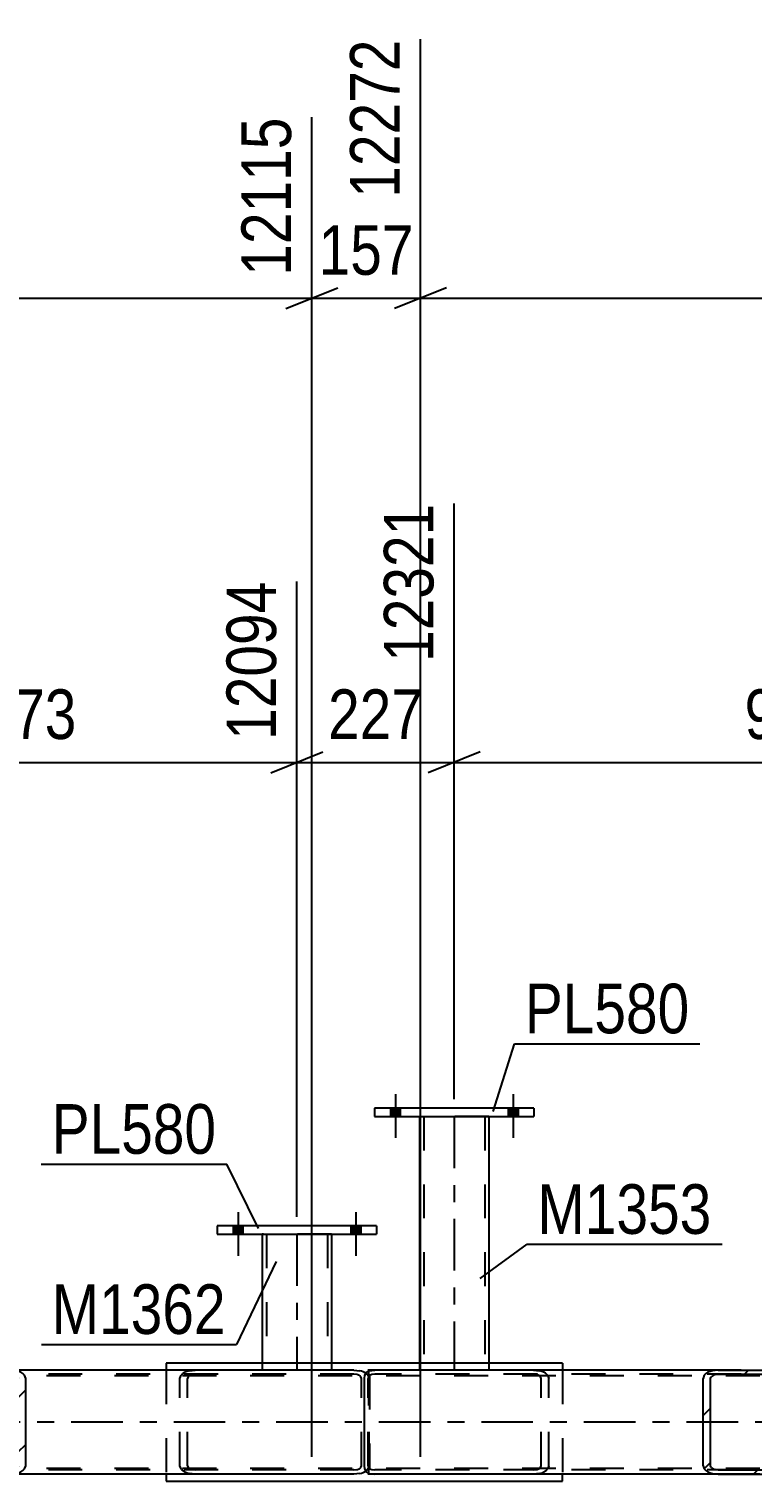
# Model space of a CAD drawing. Header units: millimetres. Extents: x -832 to 357, y -842 to -1.
# Drawn here: x -320.3 to -278.6, y -247.1 to -163.7 of the extents above; entities that cross this region are included whole.
import ezdxf

# ---------------------------------------------------------------- set-up
doc = ezdxf.new("R2010")
doc.units = ezdxf.units.MM
doc.linetypes.add('DXK_LINE_DOT2', pattern=[3.9198, 1.9599, -1.9599])
doc.linetypes.add('DXK_LINE_DOT3', pattern=[5.9187, 2.979, -0.9799, 0.9799, -0.9799])
doc.styles.add('Arial Narrow', font='ARIALN.TTF', dxfattribs={"height": 0.2})

# ---------------------------------------------------------------- blocks, each defined once
blk = doc.blocks.new('Part-570388851-1903 - 1253')
at = {"linetype": 'Continuous'}
h = blk.add_hatch(dxfattribs=at)
h.set_pattern_fill('', scale=0.7, style=0, pattern_type=0)
h.set_pattern_definition([(45, (-281.3364, -246.8068), (-1.57154, 1.57154), [])])
h.paths.add_polyline_path([(-281.403, -246.623), (-281.336, -246.807), (-281.147, -246.962), (-280.864, -247.067), (-280.53, -247.103), (-271.361, -247.103), (-271.027, -247.067), (-270.744, -246.962), (-270.554, -246.807), (-270.488, -246.623), (-270.488, -241.583), (-270.554, -241.399), (-270.744, -241.244), (-271.027, -241.14), (-271.361, -241.103), (-280.53, -241.103), (-280.864, -241.14), (-281.147, -241.244), (-281.336, -241.399), (-281.403, -241.583)])
h.paths.add_polyline_path([(-280.933, -241.491), (-280.838, -241.413), (-280.697, -241.361), (-280.53, -241.343), (-271.361, -241.343), (-271.194, -241.361), (-271.052, -241.413), (-270.958, -241.491), (-270.924, -241.583), (-270.924, -246.623), (-270.958, -246.715), (-271.052, -246.793), (-271.194, -246.845), (-271.361, -246.863), (-280.53, -246.863), (-280.697, -246.845), (-280.838, -246.793), (-280.933, -246.715), (-280.966, -246.623), (-280.966, -241.583)])
at = {"color": 2, "linetype": 'Continuous'}
for p, q in [((-300.95, -241.583), (-300.917, -241.399)), ((-300.95, -246.623), (-300.95, -241.583)), ((-300.917, -241.399), (-300.823, -241.244)), ((-300.823, -241.244), (-300.685, -241.14)), ((-300.685, -241.14), (-300.351, -241.103)), ((-280.53, -241.103), (-300.351, -241.103)), ((-281.336, -241.399), (-281.403, -241.583)), ((-281.403, -246.623), (-281.403, -241.583)), ((-280.966, -241.583), (-280.933, -241.491)), ((-280.966, -246.623), (-280.966, -241.583)), ((-280.53, -241.103), (-280.864, -241.14)), ((-280.697, -241.361), (-280.53, -241.343)), ((-280.53, -241.103), (-271.361, -241.103)), ((-280.53, -241.343), (-271.361, -241.343)), ((-271.027, -241.14), (-271.361, -241.103)), ((-271.361, -241.343), (-271.194, -241.361)), ((-270.958, -241.491), (-270.924, -241.583)), ((-270.924, -246.623), (-270.924, -241.583)), ((-270.488, -241.583), (-270.554, -241.399)), ((-270.488, -246.623), (-270.488, -241.583)), ((-300.917, -246.807), (-300.95, -246.623)), ((-300.823, -246.963), (-300.917, -246.807)), ((-281.403, -246.623), (-281.336, -246.807)), ((-280.933, -246.715), (-280.966, -246.623)), ((-280.53, -246.863), (-280.697, -246.845)), ((-280.53, -246.863), (-271.361, -246.863)), ((-271.194, -246.845), (-271.361, -246.863)), ((-270.924, -246.623), (-270.958, -246.715)), ((-270.554, -246.807), (-270.488, -246.623)), ((-300.685, -247.067), (-300.823, -246.963)), ((-300.685, -247.067), (-300.351, -247.103)), ((-280.53, -247.103), (-300.351, -247.103)), ((-280.864, -247.067), (-280.53, -247.103)), ((-280.53, -247.103), (-271.361, -247.103)), ((-271.361, -247.103), (-271.027, -247.067))]:
    blk.add_line(p, q, dxfattribs=at)
at = {"color": 7, "linetype": 'DXK_LINE_DOT2'}
for p, q in [((-300.716, -241.491), (-300.732, -241.583)), ((-300.732, -246.623), (-300.732, -241.583)), ((-300.66, -241.413), (-300.716, -241.491)), ((-300.685, -247.067), (-300.685, -241.14)), ((-300.518, -241.361), (-300.66, -241.413)), ((-300.66, -241.413), (-300.66, -246.793)), ((-300.351, -241.343), (-300.518, -241.361)), ((-271.361, -241.343), (-300.351, -241.343)), ((-291.182, -241.103), (-290.848, -241.14)), ((-291.015, -241.361), (-291.182, -241.343)), ((-290.746, -241.583), (-290.779, -241.491)), ((-290.746, -246.623), (-290.746, -241.583)), ((-290.376, -241.399), (-290.309, -241.583)), ((-290.309, -246.623), (-290.309, -241.583)), ((-271.361, -241.103), (-280.53, -241.103)), ((-300.732, -246.623), (-300.716, -246.715)), ((-300.716, -246.715), (-300.66, -246.793)), ((-300.66, -246.793), (-300.518, -246.845)), ((-300.518, -246.845), (-300.351, -246.863)), ((-271.361, -246.863), (-300.351, -246.863)), ((-291.182, -246.863), (-291.015, -246.845)), ((-290.779, -246.715), (-290.746, -246.623)), ((-290.309, -246.623), (-290.376, -246.807)), ((-290.848, -247.067), (-291.182, -247.103)), ((-271.361, -247.103), (-280.53, -247.103))]:
    blk.add_line(p, q, dxfattribs=at)
for centre, radius, start, end in [((-291.083, -241.764), 0.408, 41.92693, 80.47784), ((-290.983, -241.945), 0.817, 41.92693, 80.47784), ((-291.083, -246.442), 0.408, 279.5223, 318.07321), ((-290.983, -246.261), 0.817, 279.5223, 318.07321)]:
    blk.add_arc(centre, radius, start, end, dxfattribs=at)
at = {"color": 2, "linetype": 'Continuous'}
for centre, radius, start, end in [((-280.729, -241.945), 0.817, 99.5223, 138.07321), ((-280.629, -241.764), 0.408, 99.5223, 138.07321), ((-271.262, -241.764), 0.408, 41.92694, 80.47784), ((-271.162, -241.945), 0.817, 41.92694, 80.47784), ((-280.729, -246.261), 0.817, 221.92694, 260.47784), ((-280.629, -246.442), 0.408, 221.92694, 260.47784), ((-271.262, -246.442), 0.408, 279.5223, 318.07321), ((-271.162, -246.261), 0.817, 279.5223, 318.07321)]:
    blk.add_arc(centre, radius, start, end, dxfattribs=at)
blk = doc.blocks.new('Bolt-570388851-1258 - 1253')
at = {"linetype": 'Continuous'}
for points in [[(-307.964, -232.781), (-308.524, -232.781), (-308.524, -233.261), (-307.964, -233.261)], [(-307.964, -232.781), (-308.524, -232.781), (-308.524, -233.261), (-307.964, -233.261)], [(-301.164, -232.781), (-301.724, -232.781), (-301.724, -233.261), (-301.164, -233.261)], [(-301.164, -232.781), (-301.724, -232.781), (-301.724, -233.261), (-301.164, -233.261)]]:
    blk.add_hatch(color=1, dxfattribs=at).paths.add_polyline_path(points)
at = {"color": 1, "linetype": 'Continuous'}
for p, q in [((-308.244, -231.981), (-308.244, -234.501)), ((-308.244, -231.981), (-308.244, -234.501)), ((-301.444, -231.981), (-301.444, -234.501)), ((-301.444, -231.981), (-301.444, -234.501)), ((-308.524, -232.781), (-308.524, -233.261)), ((-308.524, -232.781), (-308.524, -233.261)), ((-307.964, -232.781), (-307.964, -233.261)), ((-307.964, -232.781), (-307.964, -233.261)), ((-301.724, -232.781), (-301.724, -233.261)), ((-301.724, -232.781), (-301.724, -233.261)), ((-301.164, -232.781), (-301.164, -233.261)), ((-301.164, -232.781), (-301.164, -233.261))]:
    blk.add_line(p, q, dxfattribs=at)
blk = doc.blocks.new('Bolt-570388851-1290 - 1253')
at = {"linetype": 'Continuous'}
for points in [[(-298.883, -225.982), (-299.443, -225.982), (-299.443, -226.462), (-298.883, -226.462)], [(-298.883, -225.982), (-299.443, -225.982), (-299.443, -226.462), (-298.883, -226.462)], [(-292.083, -225.982), (-292.643, -225.982), (-292.643, -226.462), (-292.083, -226.462)], [(-292.083, -225.982), (-292.643, -225.982), (-292.643, -226.462), (-292.083, -226.462)]]:
    blk.add_hatch(color=1, dxfattribs=at).paths.add_polyline_path(points)
at = {"color": 1, "linetype": 'Continuous'}
for p, q in [((-299.163, -225.182), (-299.163, -227.702)), ((-299.163, -225.182), (-299.163, -227.702)), ((-292.363, -225.182), (-292.363, -227.702)), ((-292.363, -225.182), (-292.363, -227.702)), ((-299.443, -225.982), (-299.443, -226.462)), ((-299.443, -225.982), (-299.443, -226.462)), ((-298.883, -225.982), (-298.883, -226.462)), ((-298.883, -225.982), (-298.883, -226.462)), ((-292.643, -225.982), (-292.643, -226.462)), ((-292.643, -225.982), (-292.643, -226.462)), ((-292.083, -225.982), (-292.083, -226.462)), ((-292.083, -225.982), (-292.083, -226.462))]:
    blk.add_line(p, q, dxfattribs=at)
blk = doc.blocks.new('Part-570388851-1724 - 1253')
at = {"color": 2, "linetype": 'Continuous'}
for p, q in [((-297.763, -226.462), (-297.763, -240.703)), ((-293.763, -226.462), (-293.763, -240.703))]:
    blk.add_line(p, q, dxfattribs=at)
at = {"color": 7, "linetype": 'DXK_LINE_DOT2'}
for p, q in [((-293.763, -226.462), (-297.763, -226.462)), ((-297.523, -226.462), (-297.523, -241.105)), ((-294.003, -226.462), (-294.003, -241.105)), ((-297.763, -240.703), (-297.763, -241.105)), ((-293.763, -240.703), (-293.763, -241.105)), ((-293.763, -241.105), (-297.763, -241.105))]:
    blk.add_line(p, q, dxfattribs=at)
at = {"color": 7, "linetype": 'DXK_LINE_DOT3'}
blk.add_line((-295.763, -226.462), (-295.763, -241.105), dxfattribs=at)
blk = doc.blocks.new('Part-570388851-1350 - 1253')
at = {"color": 7, "linetype": 'DXK_LINE_DOT2'}
for p, q in [((-89.984, -241.423), (-788.589, -241.424)), ((-271.36, -241.103), (-330.541, -241.103)), ((-89.984, -246.783), (-788.589, -246.784)), ((-89.984, -247.103), (-738.063, -247.103)), ((-271.362, -247.103), (-330.539, -247.103))]:
    blk.add_line(p, q, dxfattribs=at)
at = {"color": 7, "linetype": 'DXK_LINE_DOT3'}
blk.add_line((-89.984, -244.103), (-788.589, -244.104), dxfattribs=at)
blk = doc.blocks.new('Part-570388851-1432 - 1253')
at = {"color": 2, "linetype": 'Continuous'}
for p, q in [((-306.844, -233.261), (-306.844, -240.703)), ((-302.844, -233.261), (-302.844, -240.703))]:
    blk.add_line(p, q, dxfattribs=at)
at = {"color": 7, "linetype": 'DXK_LINE_DOT2'}
for p, q in [((-302.844, -233.261), (-306.844, -233.261)), ((-306.604, -233.261), (-306.604, -241.106)), ((-303.084, -233.261), (-303.084, -241.106)), ((-306.844, -240.703), (-306.844, -241.106)), ((-302.844, -240.703), (-302.844, -241.106)), ((-302.844, -241.106), (-306.844, -241.106))]:
    blk.add_line(p, q, dxfattribs=at)
at = {"color": 7, "linetype": 'DXK_LINE_DOT3'}
blk.add_line((-304.844, -233.261), (-304.844, -241.106), dxfattribs=at)
blk = doc.blocks.new('Part-570388851-1437 - 1253')
at = {"color": 2, "linetype": 'Continuous'}
for p, q in [((-309.444, -232.781), (-309.444, -233.261)), ((-300.244, -232.781), (-309.444, -232.781)), ((-309.444, -233.261), (-300.244, -233.261)), ((-300.244, -232.781), (-300.244, -233.261))]:
    blk.add_line(p, q, dxfattribs=at)
blk = doc.blocks.new('Part-570388851-1729 - 1253')
at = {"color": 2, "linetype": 'Continuous'}
for p, q in [((-300.363, -225.982), (-300.363, -226.462)), ((-291.163, -225.982), (-300.363, -225.982)), ((-291.163, -225.982), (-291.163, -226.462)), ((-300.363, -226.462), (-291.163, -226.462))]:
    blk.add_line(p, q, dxfattribs=at)
blk = doc.blocks.new('Part-570388851-1955 - 1253')
at = {"color": 2, "linetype": 'Continuous'}
for p, q in [((-312.392, -240.703), (-312.392, -241.103)), ((-289.509, -240.703), (-312.392, -240.703)), ((-289.509, -240.703), (-289.509, -241.103)), ((-312.392, -247.103), (-312.392, -247.503)), ((-312.392, -247.503), (-289.509, -247.503)), ((-289.509, -247.503), (-289.509, -247.103))]:
    blk.add_line(p, q, dxfattribs=at)
at = {"color": 7, "linetype": 'DXK_LINE_DOT2'}
for p, q in [((-312.392, -241.103), (-312.392, -247.103)), ((-289.509, -241.103), (-289.509, -247.103))]:
    blk.add_line(p, q, dxfattribs=at)
blk = doc.blocks.new('Part-570388851-2077 - 1253')
at = {"linetype": 'Continuous'}
h = blk.add_hatch(dxfattribs=at)
h.set_pattern_fill('', scale=0.7, style=0, pattern_type=0)
h.set_pattern_definition([(45, (-331.3465, -246.8067), (-1.57154, 1.57154), [])])
h.paths.add_polyline_path([(-331.413, -246.623), (-331.347, -246.807), (-331.157, -246.962), (-330.874, -247.067), (-330.54, -247.103), (-321.371, -247.103), (-321.037, -247.067), (-320.754, -246.962), (-320.564, -246.807), (-320.498, -246.623), (-320.498, -241.583), (-320.564, -241.399), (-320.754, -241.244), (-321.037, -241.14), (-321.371, -241.103), (-330.54, -241.103), (-330.874, -241.14), (-331.157, -241.244), (-331.347, -241.399), (-331.413, -241.583)])
h.paths.add_polyline_path([(-330.943, -241.491), (-330.849, -241.413), (-330.707, -241.361), (-330.54, -241.343), (-321.371, -241.343), (-321.204, -241.361), (-321.062, -241.413), (-320.968, -241.491), (-320.935, -241.583), (-320.935, -246.623), (-320.968, -246.715), (-321.062, -246.793), (-321.204, -246.845), (-321.371, -246.863), (-330.54, -246.863), (-330.707, -246.845), (-330.849, -246.793), (-330.943, -246.715), (-330.976, -246.623), (-330.976, -241.583)])
at = {"color": 2, "linetype": 'Continuous'}
for p, q in [((-331.347, -241.399), (-331.413, -241.583)), ((-331.413, -246.623), (-331.413, -241.583)), ((-330.976, -241.583), (-330.943, -241.491)), ((-330.976, -246.623), (-330.976, -241.583)), ((-330.54, -241.103), (-330.874, -241.14)), ((-330.707, -241.361), (-330.54, -241.343)), ((-330.54, -241.103), (-321.371, -241.103)), ((-330.54, -241.343), (-321.371, -241.343)), ((-301.55, -241.103), (-321.371, -241.103)), ((-321.037, -241.14), (-321.371, -241.103)), ((-321.371, -241.343), (-321.204, -241.361)), ((-320.968, -241.491), (-320.935, -241.583)), ((-320.935, -246.623), (-320.935, -241.583)), ((-320.498, -241.583), (-320.564, -241.399)), ((-320.498, -246.623), (-320.498, -241.583)), ((-301.55, -241.103), (-301.216, -241.14)), ((-331.413, -246.623), (-331.347, -246.807)), ((-330.943, -246.715), (-330.976, -246.623)), ((-330.54, -246.863), (-330.707, -246.845)), ((-330.54, -246.863), (-321.371, -246.863)), ((-321.204, -246.845), (-321.371, -246.863)), ((-320.935, -246.623), (-320.968, -246.715)), ((-320.564, -246.807), (-320.498, -246.623)), ((-330.874, -247.067), (-330.54, -247.103)), ((-330.54, -247.103), (-321.371, -247.103)), ((-321.371, -247.103), (-321.037, -247.067)), ((-301.55, -247.103), (-321.371, -247.103)), ((-301.216, -247.066), (-301.55, -247.103))]:
    blk.add_line(p, q, dxfattribs=at)
at = {"color": 7, "linetype": 'DXK_LINE_DOT2'}
for p, q in [((-321.371, -241.103), (-330.54, -241.103)), ((-301.55, -241.343), (-330.54, -241.343)), ((-311.592, -241.583), (-311.525, -241.399)), ((-311.592, -246.623), (-311.592, -241.583)), ((-311.122, -241.491), (-311.155, -241.583)), ((-311.155, -246.623), (-311.155, -241.583)), ((-311.053, -241.14), (-310.718, -241.103)), ((-310.718, -241.343), (-310.886, -241.361)), ((-301.383, -241.361), (-301.55, -241.343)), ((-301.113, -241.583), (-301.147, -241.491)), ((-301.113, -246.623), (-301.113, -241.583)), ((-300.743, -241.399), (-300.677, -241.583)), ((-300.677, -246.623), (-300.677, -241.583)), ((-301.55, -246.863), (-330.54, -246.863)), ((-311.525, -246.807), (-311.592, -246.623)), ((-311.155, -246.623), (-311.122, -246.715)), ((-310.886, -246.845), (-310.718, -246.863)), ((-301.55, -246.863), (-301.383, -246.845)), ((-301.147, -246.715), (-301.113, -246.623)), ((-300.677, -246.623), (-300.743, -246.807)), ((-330.54, -247.103), (-321.371, -247.103)), ((-310.718, -247.103), (-311.053, -247.066))]:
    blk.add_line(p, q, dxfattribs=at)
at = {"color": 2, "linetype": 'Continuous'}
for centre, radius, start, end in [((-330.739, -241.945), 0.817, 99.5223, 138.07321), ((-330.639, -241.764), 0.408, 99.5223, 138.07321), ((-321.272, -241.764), 0.408, 41.92693, 80.47784), ((-321.172, -241.945), 0.817, 41.92693, 80.47784), ((-301.351, -241.945), 0.817, 52.51764, 80.47784), ((-330.739, -246.261), 0.817, 221.92693, 260.47784), ((-330.639, -246.442), 0.408, 221.92693, 260.47784), ((-321.272, -246.442), 0.408, 279.5223, 318.07321), ((-321.172, -246.261), 0.817, 279.5223, 318.07321), ((-301.351, -246.261), 0.817, 279.5223, 307.47717)]:
    blk.add_arc(centre, radius, start, end, dxfattribs=at)
at = {"color": 7, "linetype": 'DXK_LINE_DOT2'}
for centre, radius, start, end in [((-310.918, -241.945), 0.817, 99.5223, 138.07321), ((-310.818, -241.764), 0.408, 99.5223, 138.07321), ((-301.45, -241.764), 0.408, 41.92693, 80.47784), ((-301.351, -241.945), 0.817, 41.92693, 52.51764), ((-310.918, -246.261), 0.817, 221.92693, 260.47784), ((-310.818, -246.442), 0.408, 221.92693, 260.47784), ((-301.45, -246.442), 0.408, 279.5223, 318.07321), ((-301.351, -246.261), 0.817, 307.47717, 318.07321)]:
    blk.add_arc(centre, radius, start, end, dxfattribs=at)
blk = doc.blocks.new('StraightDimension-570388851-2597 - 1253')
at = {"color": 7, "linetype": 'Continuous'}
for p, q in [((-297.713, -246.103), (-297.713, -164.3)), ((-303.983, -246.103), (-303.983, -168.8)), ((-305.483, -179.841), (-302.483, -178.641)), ((-303.983, -179.241), (-297.713, -179.241)), ((-296.213, -178.641), (-299.213, -179.841))]:
    blk.add_line(p, q, dxfattribs=at)
at = {"color": 0}
blk.add_wipeout([(-297.506, -178.491), (-297.506, -174.291), (-304.19, -174.291), (-304.19, -178.491)], dxfattribs=at)
at = {"color": 3, "style": 'Arial Narrow'}
blk.add_text('157', height=2.8633, dxfattribs=at).set_placement((-303.59, -177.891))
at = {"color": 0, "linetype": 'Continuous'}
blk.add_wipeout([(-298.313, -163.7), (-302.513, -163.7), (-302.513, -174.041), (-298.313, -174.041)], dxfattribs=at)
at = {"color": 3, "linetype": 'Continuous', "style": 'Arial Narrow'}
blk.add_text('12272', height=2.8633, rotation=90.00021, dxfattribs=at).set_placement((-298.913, -173.441))
blk = doc.blocks.new('StraightDimension-570388851-15639 - 1253')
at = {"color": 7, "linetype": 'Continuous'}
for p, q in [((-295.763, -225.462), (-295.763, -191.089)), ((-304.844, -232.261), (-304.844, -195.589)), ((-306.344, -206.63), (-303.344, -205.43)), ((-294.263, -205.43), (-297.263, -206.63)), ((-304.844, -206.03), (-295.763, -206.03))]:
    blk.add_line(p, q, dxfattribs=at)
at = {"color": 0}
blk.add_wipeout([(-296.962, -205.28), (-296.962, -201.08), (-303.646, -201.08), (-303.646, -205.28)], dxfattribs=at)
at = {"color": 3, "style": 'Arial Narrow'}
blk.add_text('227', height=2.8633, dxfattribs=at).set_placement((-303.046, -204.68))
at = {"color": 0, "linetype": 'Continuous'}
blk.add_wipeout([(-296.363, -190.489), (-300.563, -190.489), (-300.563, -200.83), (-296.363, -200.83)], dxfattribs=at)
at = {"color": 3, "linetype": 'Continuous', "style": 'Arial Narrow'}
blk.add_text('12321', height=2.8633, rotation=90.00021, dxfattribs=at).set_placement((-296.963, -200.23))
blk = doc.blocks.new('StraightDimension-570388851-2574 - 1253')
at = {"color": 7, "linetype": 'Continuous'}
for p, q in [((-382.847, -246.103), (-382.847, -164.3)), ((-303.983, -246.103), (-303.983, -168.8)), ((-381.347, -178.641), (-384.347, -179.841)), ((-382.847, -179.241), (-303.983, -179.241)), ((-305.483, -179.841), (-302.483, -178.641))]:
    blk.add_line(p, q, dxfattribs=at)
at = {"color": 0}
blk.add_wipeout([(-339.159, -178.491), (-339.159, -174.291), (-347.671, -174.291), (-347.671, -178.491)], dxfattribs=at)
at = {"color": 3, "style": 'Arial Narrow'}
blk.add_text('1972', height=2.8633, dxfattribs=at).set_placement((-347.071, -177.891))
at = {"color": 0, "linetype": 'Continuous'}
blk.add_wipeout([(-304.583, -168.2), (-308.783, -168.2), (-308.783, -178.541), (-304.583, -178.541)], dxfattribs=at)
at = {"color": 3, "linetype": 'Continuous', "style": 'Arial Narrow'}
blk.add_text('12115', height=2.8633, rotation=90.00021, dxfattribs=at).set_placement((-305.183, -177.941))
blk = doc.blocks.new('StraightDimension-570388851-15640 - 1253')
at = {"color": 7, "linetype": 'Continuous'}
for p, q in [((-335.763, -225.462), (-335.763, -195.589)), ((-304.844, -232.261), (-304.844, -195.589)), ((-334.263, -205.43), (-337.263, -206.63)), ((-306.344, -206.63), (-303.344, -205.43)), ((-335.763, -206.03), (-304.844, -206.03))]:
    blk.add_line(p, q, dxfattribs=at)
at = {"color": 0}
blk.add_wipeout([(-316.962, -205.28), (-316.962, -201.08), (-323.646, -201.08), (-323.646, -205.28)], dxfattribs=at)
at = {"color": 3, "style": 'Arial Narrow'}
blk.add_text('773', height=2.8633, dxfattribs=at).set_placement((-323.046, -204.68))
at = {"color": 0, "linetype": 'Continuous'}
blk.add_wipeout([(-305.445, -194.989), (-309.645, -194.989), (-309.644, -205.33), (-305.444, -205.33)], dxfattribs=at)
at = {"color": 3, "linetype": 'Continuous', "style": 'Arial Narrow'}
blk.add_text('12094', height=2.8633, rotation=90.00021, dxfattribs=at).set_placement((-306.044, -204.73))
blk = doc.blocks.new('StraightDimension-570388851-2620 - 1253')
at = {"color": 7, "linetype": 'Continuous'}
for p, q in [((-297.713, -246.103), (-297.713, -164.3)), ((-218.849, -246.103), (-218.849, -168.8)), ((-296.213, -178.641), (-299.213, -179.841)), ((-297.713, -179.241), (-218.849, -179.241)), ((-220.349, -179.841), (-217.349, -178.641))]:
    blk.add_line(p, q, dxfattribs=at)
at = {"color": 0}
blk.add_wipeout([(-254.025, -178.491), (-254.025, -174.291), (-262.537, -174.291), (-262.537, -178.491)], dxfattribs=at)
at = {"color": 3, "style": 'Arial Narrow'}
blk.add_text('1972', height=2.8633, dxfattribs=at).set_placement((-261.937, -177.891))
at = {"color": 0, "linetype": 'Continuous'}
blk.add_wipeout([(-219.449, -168.2), (-223.649, -168.2), (-223.649, -178.541), (-219.449, -178.541)], dxfattribs=at)
at = {"color": 3, "linetype": 'Continuous', "style": 'Arial Narrow'}
blk.add_text('14244', height=2.8633, rotation=90.00021, dxfattribs=at).set_placement((-220.049, -177.941))
blk = doc.blocks.new('StraightDimension-570388851-15638 - 1253')
at = {"color": 7, "linetype": 'Continuous'}
for p, q in [((-295.763, -225.462), (-295.763, -191.089)), ((-256.764, -224.742), (-256.764, -191.089)), ((-294.263, -205.43), (-297.263, -206.63)), ((-258.264, -206.63), (-255.264, -205.43)), ((-295.763, -206.03), (-256.764, -206.03))]:
    blk.add_line(p, q, dxfattribs=at)
at = {"color": 0, "linetype": 'Continuous'}
blk.add_wipeout([(-257.364, -190.489), (-261.564, -190.489), (-261.564, -200.83), (-257.364, -200.83)], dxfattribs=at)
at = {"color": 0}
blk.add_wipeout([(-272.921, -205.28), (-272.921, -201.08), (-279.606, -201.08), (-279.606, -205.28)], dxfattribs=at)
at = {"color": 3, "linetype": 'Continuous', "style": 'Arial Narrow'}
blk.add_text('13296', height=2.8633, rotation=90.00021, dxfattribs=at).set_placement((-257.964, -200.23))
at = {"color": 3, "style": 'Arial Narrow'}
blk.add_text('975', height=2.8633, dxfattribs=at).set_placement((-279.006, -204.68))
blk = doc.blocks.new('Mark-570388851-1428 - 1253')
at = {"color": 30, "linetype": 'Continuous'}
for p in [(-306.033, -234.841), (-319.591, -239.615)]:
    blk.add_line(p, (-308.339, -239.615), dxfattribs=at)
at = {"color": 0}
blk.add_wipeout([(-308.939, -239.015), (-308.939, -236.015), (-318.991, -236.015), (-318.991, -239.015)], dxfattribs=at)
blk.add_wipeout([(-308.939, -239.015), (-308.939, -236.015), (-318.991, -236.015), (-318.991, -239.015)], dxfattribs=at)
at = {"color": 3, "style": 'Arial Narrow'}
blk.add_text('M1362', height=2.8633, dxfattribs=at).set_placement((-318.991, -239.015))
blk = doc.blocks.new('Mark-570388851-1433 - 1253')
at = {"color": 30, "linetype": 'Continuous'}
for p in [(-319.596, -229.217), (-307.064, -232.935)]:
    blk.add_line(p, (-308.892, -229.217), dxfattribs=at)
at = {"color": 0}
blk.add_wipeout([(-309.492, -228.617), (-309.492, -225.617), (-318.996, -225.617), (-318.996, -228.617)], dxfattribs=at)
blk.add_wipeout([(-309.492, -228.617), (-309.492, -225.617), (-318.996, -225.617), (-318.996, -228.617)], dxfattribs=at)
at = {"color": 3, "style": 'Arial Narrow'}
blk.add_text('PL580', height=2.8633, dxfattribs=at).set_placement((-318.996, -228.617))
blk = doc.blocks.new('Mark-570388851-1720 - 1253')
at = {"color": 30, "linetype": 'Continuous'}
for p, q in [((-294.269, -235.806), (-291.56, -233.838)), ((-291.56, -233.838), (-280.308, -233.838))]:
    blk.add_line(p, q, dxfattribs=at)
at = {"color": 0}
blk.add_wipeout([(-280.908, -233.238), (-280.908, -230.238), (-290.96, -230.238), (-290.96, -233.238)], dxfattribs=at)
blk.add_wipeout([(-280.908, -233.238), (-280.908, -230.238), (-290.96, -230.238), (-290.96, -233.238)], dxfattribs=at)
at = {"color": 3, "style": 'Arial Narrow'}
blk.add_text('M1353', height=2.8633, dxfattribs=at).set_placement((-290.96, -233.238))
blk = doc.blocks.new('Mark-570388851-1725 - 1253')
at = {"color": 30, "linetype": 'Continuous'}
for p, q in [((-293.511, -226.177), (-292.288, -222.265)), ((-292.288, -222.265), (-281.584, -222.265))]:
    blk.add_line(p, q, dxfattribs=at)
at = {"color": 0}
blk.add_wipeout([(-282.184, -221.665), (-282.184, -218.665), (-291.688, -218.665), (-291.688, -221.665)], dxfattribs=at)
blk.add_wipeout([(-282.184, -221.665), (-282.184, -218.665), (-291.688, -218.665), (-291.688, -221.665)], dxfattribs=at)
at = {"color": 3, "style": 'Arial Narrow'}
blk.add_text('PL580', height=2.8633, dxfattribs=at).set_placement((-291.688, -221.665))

msp = doc.modelspace()

# ---------------------------------------------------------------- block references
for name in ['Bolt-570388851-1290 - 1253', 'Part-570388851-1729 - 1253', 'Part-570388851-1724 - 1253', 'Bolt-570388851-1258 - 1253', 'Part-570388851-1437 - 1253', 'Part-570388851-1432 - 1253', 'Part-570388851-1955 - 1253', 'Part-570388851-1350 - 1253', 'Part-570388851-2077 - 1253', 'Part-570388851-1903 - 1253']:
    msp.add_blockref(name, (0, 0))

# ---------------------------------------------------------------- next in the draw order: block references
msp.add_blockref('StraightDimension-570388851-2597 - 1253', (0, 0))

# ---------------------------------------------------------------- next in the draw order: block references
msp.add_blockref('StraightDimension-570388851-15639 - 1253', (0, 0))

# ---------------------------------------------------------------- next in the draw order: block references
for name in ['StraightDimension-570388851-2574 - 1253', 'StraightDimension-570388851-2620 - 1253']:
    msp.add_blockref(name, (0, 0))

# ---------------------------------------------------------------- next in the draw order: block references
for name in ['StraightDimension-570388851-15638 - 1253', 'StraightDimension-570388851-15640 - 1253', 'Mark-570388851-1720 - 1253', 'Mark-570388851-1428 - 1253']:
    msp.add_blockref(name, (0, 0))

# ---------------------------------------------------------------- next in the draw order: block references
for name in ['Mark-570388851-1725 - 1253', 'Mark-570388851-1433 - 1253']:
    msp.add_blockref(name, (0, 0))

doc.saveas('drawing.dxf')
